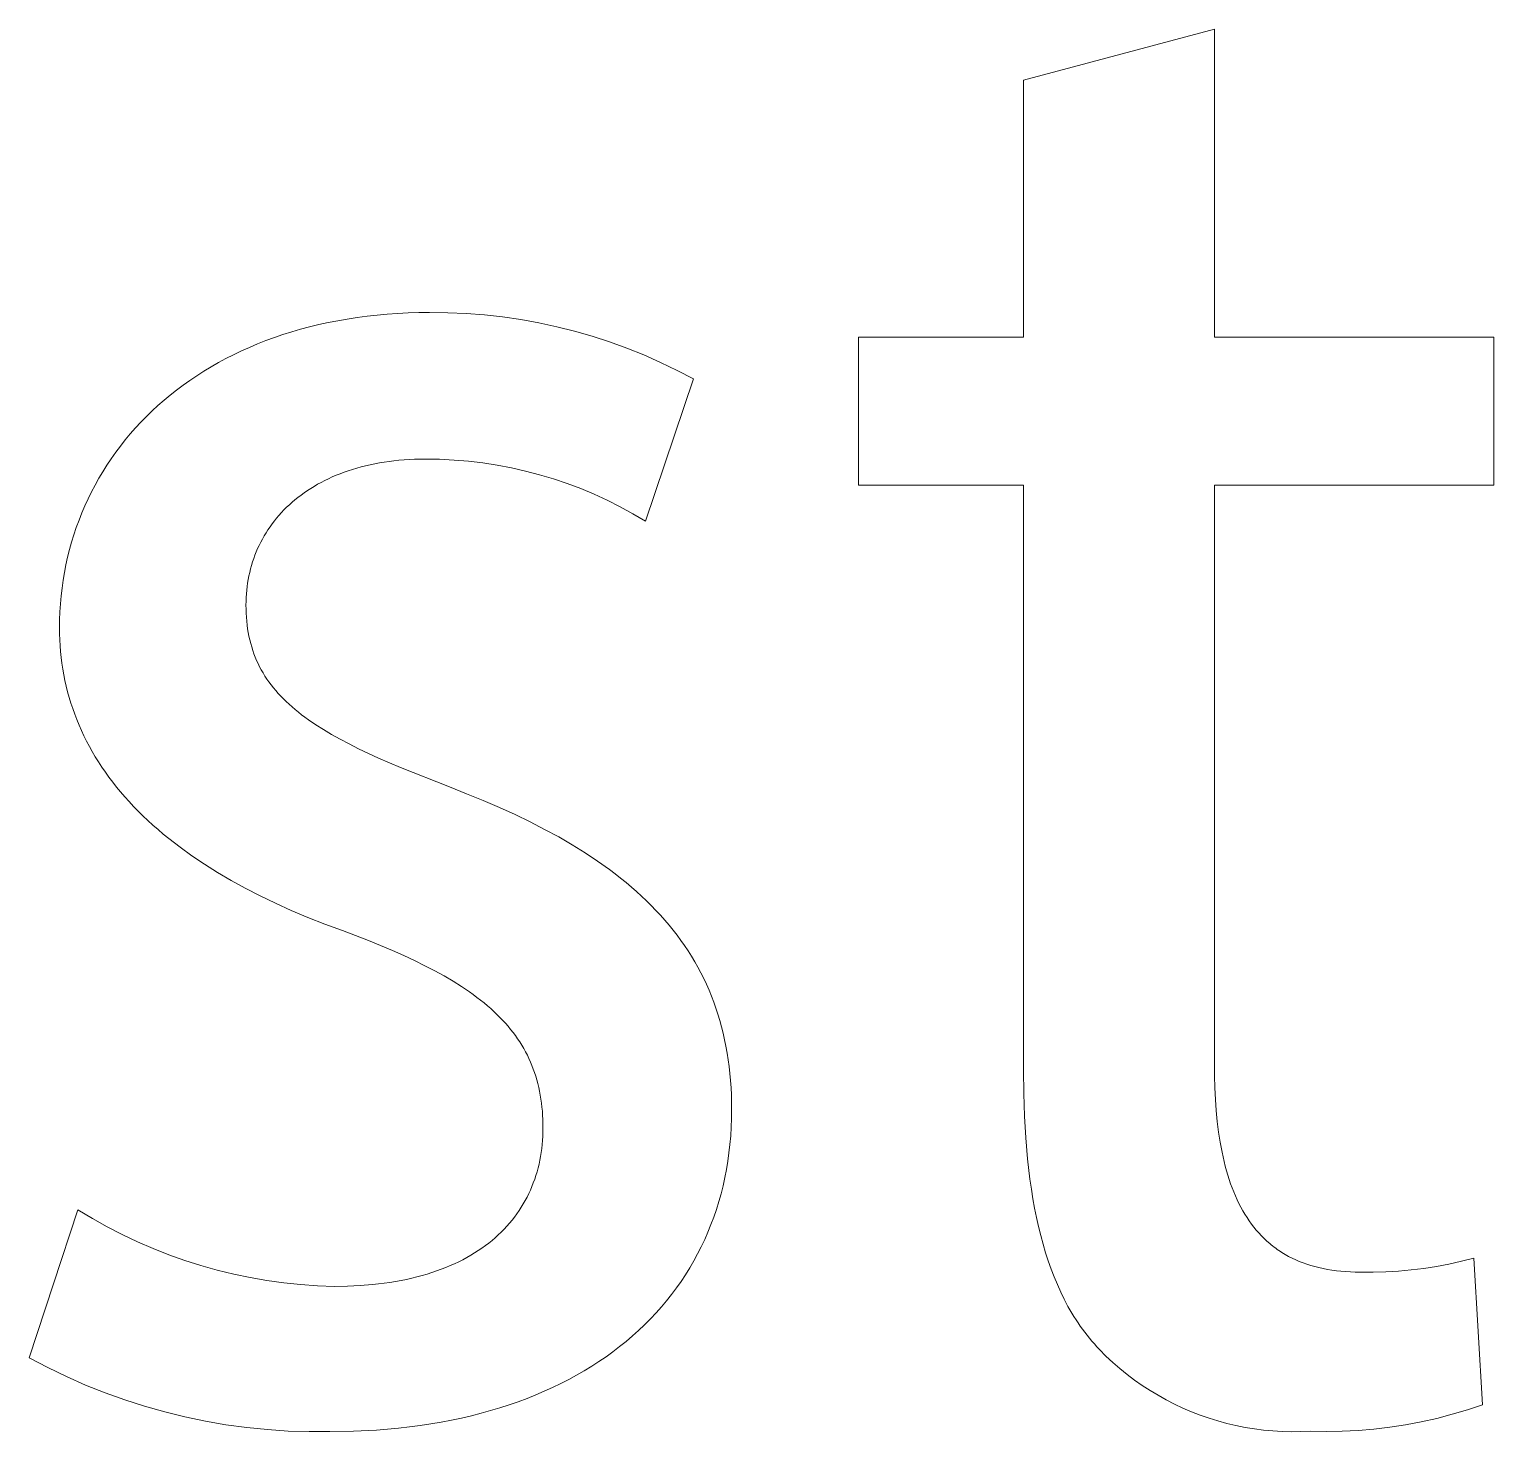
# Model space of a CAD drawing. Header units: millimetres. Extents: x -962 to 3068, y -237 to 2578.
# Drawn here: x 2263.27 to 2289.94, y -170.2 to -144.65 of the extents above; entities that cross this region are included whole.
import ezdxf

# ---------------------------------------------------------------- set-up
doc = ezdxf.new("R2010")
doc.units = ezdxf.units.MM
doc.header["$MEASUREMENT"] = 0
doc.layers.add('Domyślny', color=7, linetype='Continuous', true_color=0x000000)

msp = doc.modelspace()

# ---------------------------------------------------------------- linework, layer by layer
at = {"layer": 'Domyślny', "color": 18, "lineweight": 15, "true_color": 0x000000}
for p, q in [((2281.379, -145.579), (2284.855, -144.653)), ((2284.855, -144.653), (2284.855, -150.262)), ((2281.379, -150.262), (2281.379, -145.579)), ((2269.425, -149.88), (2269.608, -149.86)), ((2269.608, -149.86), (2269.794, -149.843)), ((2269.794, -149.843), (2269.982, -149.83)), ((2269.982, -149.83), (2270.173, -149.82)), ((2270.173, -149.82), (2270.366, -149.815)), ((2270.366, -149.815), (2270.562, -149.813)), ((2270.562, -149.813), (2270.896, -149.816)), ((2270.896, -149.816), (2271.229, -149.831)), ((2271.229, -149.831), (2271.562, -149.857)), ((2271.562, -149.857), (2271.894, -149.894)), ((2268.053, -150.165), (2268.215, -150.118)), ((2268.215, -150.118), (2268.38, -150.074)), ((2268.38, -150.074), (2268.548, -150.033)), ((2268.548, -150.033), (2268.718, -149.996)), ((2268.718, -149.996), (2268.891, -149.962)), ((2268.891, -149.962), (2269.066, -149.931)), ((2269.066, -149.931), (2269.244, -149.904)), ((2269.244, -149.904), (2269.425, -149.88)), ((2271.894, -149.894), (2272.224, -149.942)), ((2272.224, -149.942), (2272.553, -150.001)), ((2272.553, -150.001), (2272.879, -150.072)), ((2272.879, -150.072), (2273.203, -150.153)), ((2267.284, -150.447), (2267.432, -150.385)), ((2267.432, -150.385), (2267.583, -150.325)), ((2267.583, -150.325), (2267.737, -150.269)), ((2267.737, -150.269), (2267.894, -150.215)), ((2267.894, -150.215), (2268.053, -150.165)), ((2273.203, -150.153), (2273.523, -150.245)), ((2273.523, -150.245), (2273.841, -150.348)), ((2273.841, -150.348), (2274.155, -150.462)), ((2278.373, -152.96), (2278.373, -150.262)), ((2278.373, -150.262), (2281.379, -150.262)), ((2284.855, -150.262), (2289.941, -150.262)), ((2289.941, -150.262), (2289.941, -152.96)), ((2266.718, -150.726), (2266.855, -150.652)), ((2266.855, -150.652), (2266.995, -150.581)), ((2266.995, -150.581), (2267.138, -150.513)), ((2267.138, -150.513), (2267.284, -150.447)), ((2274.155, -150.462), (2274.465, -150.586)), ((2274.465, -150.586), (2274.77, -150.721)), ((2266.325, -150.963), (2266.453, -150.882)), ((2266.453, -150.882), (2266.584, -150.802)), ((2266.584, -150.802), (2266.718, -150.726)), ((2274.77, -150.721), (2275.071, -150.866)), ((2275.071, -150.866), (2275.367, -151.021)), ((2265.958, -151.224), (2266.077, -151.135)), ((2266.077, -151.135), (2266.2, -151.048)), ((2266.2, -151.048), (2266.325, -150.963)), ((2275.367, -151.021), (2274.494, -153.611)), ((2265.618, -151.507), (2265.728, -151.411)), ((2265.728, -151.411), (2265.842, -151.316)), ((2265.842, -151.316), (2265.958, -151.224)), ((2265.306, -151.811), (2265.407, -151.707)), ((2265.407, -151.707), (2265.511, -151.606)), ((2265.511, -151.606), (2265.618, -151.507)), ((2265.114, -152.024), (2265.208, -151.916)), ((2265.208, -151.916), (2265.306, -151.811)), ((2264.849, -152.359), (2264.934, -152.246)), ((2264.934, -152.246), (2265.022, -152.134)), ((2265.022, -152.134), (2265.114, -152.024)), ((2264.689, -152.593), (2264.767, -152.475)), ((2264.767, -152.475), (2264.849, -152.359)), ((2269.825, -152.526), (2269.736, -152.538)), ((2269.914, -152.515), (2269.825, -152.526)), ((2270.005, -152.505), (2269.914, -152.515)), ((2270.098, -152.497), (2270.005, -152.505)), ((2270.191, -152.491), (2270.098, -152.497)), ((2270.287, -152.487), (2270.191, -152.491)), ((2270.383, -152.484), (2270.287, -152.487)), ((2270.481, -152.484), (2270.383, -152.484)), ((2270.745, -152.487), (2270.481, -152.484)), ((2271.009, -152.5), (2270.745, -152.487)), ((2271.272, -152.522), (2271.009, -152.5)), ((2271.534, -152.553), (2271.272, -152.522)), ((2264.541, -152.833), (2264.613, -152.712)), ((2264.613, -152.712), (2264.689, -152.593)), ((2268.862, -152.778), (2268.791, -152.808)), ((2268.934, -152.749), (2268.862, -152.778)), ((2269.008, -152.721), (2268.934, -152.749)), ((2269.083, -152.695), (2269.008, -152.721)), ((2269.16, -152.67), (2269.083, -152.695)), ((2269.238, -152.647), (2269.16, -152.67)), ((2269.317, -152.625), (2269.238, -152.647)), ((2269.398, -152.605), (2269.317, -152.625)), ((2269.48, -152.586), (2269.398, -152.605)), ((2269.564, -152.568), (2269.48, -152.586)), ((2269.65, -152.553), (2269.564, -152.568)), ((2269.736, -152.538), (2269.65, -152.553)), ((2271.795, -152.593), (2271.534, -152.553)), ((2272.054, -152.642), (2271.795, -152.593)), ((2272.311, -152.7), (2272.054, -152.642)), ((2272.566, -152.767), (2272.311, -152.7)), ((2272.819, -152.843), (2272.566, -152.767)), ((2264.407, -153.081), (2264.473, -152.956)), ((2264.473, -152.956), (2264.541, -152.833)), ((2268.339, -153.056), (2268.28, -153.096)), ((2268.399, -153.017), (2268.339, -153.056)), ((2268.46, -152.979), (2268.399, -153.017)), ((2268.524, -152.942), (2268.46, -152.979)), ((2268.588, -152.907), (2268.524, -152.942)), ((2268.654, -152.873), (2268.588, -152.907)), ((2268.722, -152.84), (2268.654, -152.873)), ((2268.791, -152.808), (2268.722, -152.84)), ((2273.069, -152.927), (2272.819, -152.843)), ((2273.316, -153.02), (2273.069, -152.927)), ((2273.56, -153.122), (2273.316, -153.02)), ((2281.379, -152.96), (2278.373, -152.96)), ((2281.379, -163.616), (2281.379, -152.96)), ((2289.941, -152.96), (2284.855, -152.96)), ((2284.855, -152.96), (2284.855, -163.495)), ((2264.287, -153.335), (2264.345, -153.207)), ((2264.345, -153.207), (2264.407, -153.081)), ((2268.01, -153.315), (2267.96, -153.361)), ((2268.061, -153.269), (2268.01, -153.315)), ((2268.113, -153.224), (2268.061, -153.269)), ((2268.167, -153.18), (2268.113, -153.224)), ((2268.223, -153.138), (2268.167, -153.18)), ((2268.28, -153.096), (2268.223, -153.138)), ((2273.799, -153.232), (2273.56, -153.122)), ((2274.035, -153.35), (2273.799, -153.232)), ((2264.131, -153.727), (2264.18, -153.595)), ((2264.18, -153.595), (2264.232, -153.464)), ((2264.232, -153.464), (2264.287, -153.335)), ((2267.778, -153.559), (2267.737, -153.61)), ((2267.821, -153.508), (2267.778, -153.559)), ((2267.866, -153.458), (2267.821, -153.508)), ((2267.912, -153.409), (2267.866, -153.458)), ((2267.96, -153.361), (2267.912, -153.409)), ((2274.267, -153.477), (2274.035, -153.35)), ((2274.494, -153.611), (2274.267, -153.477)), ((2264.045, -153.996), (2264.087, -153.861)), ((2264.087, -153.861), (2264.131, -153.727)), ((2267.586, -153.826), (2267.552, -153.882)), ((2267.621, -153.771), (2267.586, -153.826)), ((2267.658, -153.717), (2267.621, -153.771)), ((2267.697, -153.663), (2267.658, -153.717)), ((2267.737, -153.61), (2267.697, -153.663)), ((2263.973, -154.27), (2264.007, -154.132)), ((2264.007, -154.132), (2264.045, -153.996)), ((2267.433, -154.114), (2267.408, -154.174)), ((2267.461, -154.055), (2267.433, -154.114)), ((2267.49, -153.997), (2267.461, -154.055)), ((2267.52, -153.939), (2267.49, -153.997)), ((2267.552, -153.882), (2267.52, -153.939)), ((2263.942, -154.408), (2263.973, -154.27)), ((2267.341, -154.357), (2267.321, -154.42)), ((2267.361, -154.296), (2267.341, -154.357)), ((2267.384, -154.234), (2267.361, -154.296)), ((2267.408, -154.174), (2267.384, -154.234)), ((2263.891, -154.69), (2263.915, -154.548)), ((2263.915, -154.548), (2263.942, -154.408)), ((2267.274, -154.611), (2267.261, -154.675)), ((2267.288, -154.546), (2267.274, -154.611)), ((2267.304, -154.483), (2267.288, -154.546)), ((2267.321, -154.42), (2267.304, -154.483)), ((2263.854, -154.975), (2263.871, -154.832)), ((2263.871, -154.832), (2263.891, -154.69)), ((2267.234, -154.872), (2267.228, -154.939)), ((2267.241, -154.806), (2267.234, -154.872)), ((2267.25, -154.74), (2267.241, -154.806)), ((2267.261, -154.675), (2267.25, -154.74)), ((2263.832, -155.264), (2263.841, -155.119)), ((2263.841, -155.119), (2263.854, -154.975)), ((2267.221, -155.073), (2267.22, -155.141)), ((2267.22, -155.141), (2267.221, -155.216)), ((2267.224, -155.006), (2267.221, -155.073)), ((2267.228, -154.939), (2267.224, -155.006)), ((2263.825, -155.557), (2263.827, -155.41)), ((2263.827, -155.41), (2263.832, -155.264)), ((2267.221, -155.216), (2267.224, -155.29)), ((2267.224, -155.29), (2267.228, -155.363)), ((2267.228, -155.363), (2267.234, -155.435)), ((2267.234, -155.435), (2267.241, -155.506)), ((2263.826, -155.666), (2263.825, -155.557)), ((2263.83, -155.775), (2263.826, -155.666)), ((2267.241, -155.506), (2267.251, -155.575)), ((2267.251, -155.575), (2267.262, -155.643)), ((2267.262, -155.643), (2267.275, -155.71)), ((2267.275, -155.71), (2267.289, -155.776)), ((2263.836, -155.883), (2263.83, -155.775)), ((2263.844, -155.99), (2263.836, -155.883)), ((2263.855, -156.097), (2263.844, -155.99)), ((2267.289, -155.776), (2267.306, -155.841)), ((2267.306, -155.841), (2267.324, -155.904)), ((2267.324, -155.904), (2267.344, -155.967)), ((2267.344, -155.967), (2267.365, -156.029)), ((2263.869, -156.203), (2263.855, -156.097)), ((2263.885, -156.308), (2263.869, -156.203)), ((2267.365, -156.029), (2267.388, -156.089)), ((2267.388, -156.089), (2267.414, -156.149)), ((2267.414, -156.149), (2267.44, -156.208)), ((2267.44, -156.208), (2267.469, -156.266)), ((2267.469, -156.266), (2267.499, -156.323)), ((2263.903, -156.413), (2263.885, -156.308)), ((2263.924, -156.517), (2263.903, -156.413)), ((2263.947, -156.621), (2263.924, -156.517)), ((2267.499, -156.323), (2267.532, -156.379)), ((2267.532, -156.379), (2267.566, -156.435)), ((2267.566, -156.435), (2267.602, -156.489)), ((2267.602, -156.489), (2267.639, -156.543)), ((2263.973, -156.724), (2263.947, -156.621)), ((2264.001, -156.826), (2263.973, -156.724)), ((2267.639, -156.543), (2267.679, -156.596)), ((2267.679, -156.596), (2267.72, -156.649)), ((2267.72, -156.649), (2267.763, -156.7)), ((2267.763, -156.7), (2267.808, -156.751)), ((2267.808, -156.751), (2267.855, -156.802)), ((2264.032, -156.928), (2264.001, -156.826)), ((2264.065, -157.029), (2264.032, -156.928)), ((2264.101, -157.129), (2264.065, -157.029)), ((2267.855, -156.802), (2267.903, -156.851)), ((2267.903, -156.851), (2267.954, -156.901)), ((2267.954, -156.901), (2268.006, -156.949)), ((2268.006, -156.949), (2268.06, -156.997)), ((2268.06, -156.997), (2268.116, -157.045)), ((2268.116, -157.045), (2268.174, -157.092)), ((2264.139, -157.228), (2264.101, -157.129)), ((2264.18, -157.327), (2264.139, -157.228)), ((2264.223, -157.425), (2264.18, -157.327)), ((2268.174, -157.092), (2268.234, -157.139)), ((2268.234, -157.139), (2268.295, -157.185)), ((2268.295, -157.185), (2268.359, -157.231)), ((2268.359, -157.231), (2268.491, -157.321)), ((2268.491, -157.321), (2268.632, -157.41)), ((2264.269, -157.523), (2264.223, -157.425)), ((2264.317, -157.62), (2264.269, -157.523)), ((2268.632, -157.41), (2268.78, -157.499)), ((2268.78, -157.499), (2268.935, -157.586)), ((2268.935, -157.586), (2269.099, -157.672)), ((2264.368, -157.716), (2264.317, -157.62)), ((2264.421, -157.811), (2264.368, -157.716)), ((2264.477, -157.905), (2264.421, -157.811)), ((2269.099, -157.672), (2269.27, -157.758)), ((2269.27, -157.758), (2269.636, -157.93)), ((2264.535, -157.999), (2264.477, -157.905)), ((2264.596, -158.092), (2264.535, -157.999)), ((2264.66, -158.185), (2264.596, -158.092)), ((2269.636, -157.93), (2270.033, -158.102)), ((2270.033, -158.102), (2270.924, -158.456)), ((2264.725, -158.276), (2264.66, -158.185)), ((2264.794, -158.367), (2264.725, -158.276)), ((2264.865, -158.457), (2264.794, -158.367)), ((2264.938, -158.546), (2264.865, -158.457)), ((2265.014, -158.635), (2264.938, -158.546)), ((2265.093, -158.722), (2265.014, -158.635)), ((2270.924, -158.456), (2271.238, -158.578)), ((2271.238, -158.578), (2271.542, -158.702)), ((2265.174, -158.809), (2265.093, -158.722)), ((2265.258, -158.895), (2265.174, -158.809)), ((2265.344, -158.981), (2265.258, -158.895)), ((2271.542, -158.702), (2271.836, -158.829)), ((2271.836, -158.829), (2272.12, -158.959)), ((2265.433, -159.065), (2265.344, -158.981)), ((2265.525, -159.149), (2265.433, -159.065)), ((2265.619, -159.232), (2265.525, -159.149)), ((2272.12, -158.959), (2272.395, -159.092)), ((2272.395, -159.092), (2272.659, -159.228)), ((2265.715, -159.314), (2265.619, -159.232)), ((2265.814, -159.395), (2265.715, -159.314)), ((2266.02, -159.554), (2265.814, -159.395)), ((2272.659, -159.228), (2272.915, -159.367)), ((2272.915, -159.367), (2273.16, -159.51)), ((2266.237, -159.711), (2266.02, -159.554)), ((2266.464, -159.864), (2266.237, -159.711)), ((2273.16, -159.51), (2273.395, -159.656)), ((2273.395, -159.656), (2273.621, -159.806)), ((2266.701, -160.013), (2266.464, -159.864)), ((2273.621, -159.806), (2273.837, -159.96)), ((2273.837, -159.96), (2273.941, -160.038)), ((2266.949, -160.158), (2266.701, -160.013)), ((2267.207, -160.3), (2266.949, -160.158)), ((2273.941, -160.038), (2274.043, -160.117)), ((2274.043, -160.117), (2274.142, -160.198)), ((2274.142, -160.198), (2274.239, -160.279)), ((2267.476, -160.439), (2267.207, -160.3)), ((2267.755, -160.573), (2267.476, -160.439)), ((2274.239, -160.279), (2274.333, -160.362)), ((2274.333, -160.362), (2274.425, -160.445)), ((2274.425, -160.445), (2274.514, -160.53)), ((2274.514, -160.53), (2274.601, -160.616)), ((2268.045, -160.704), (2267.755, -160.573)), ((2268.345, -160.831), (2268.045, -160.704)), ((2274.601, -160.616), (2274.686, -160.703)), ((2274.686, -160.703), (2274.768, -160.791)), ((2274.768, -160.791), (2274.847, -160.88)), ((2268.657, -160.954), (2268.345, -160.831)), ((2268.978, -161.073), (2268.657, -160.954)), ((2274.847, -160.88), (2274.924, -160.971)), ((2274.924, -160.971), (2274.998, -161.062)), ((2274.998, -161.062), (2275.07, -161.155)), ((2269.453, -161.254), (2268.978, -161.073)), ((2269.89, -161.435), (2269.453, -161.254)), ((2275.07, -161.155), (2275.14, -161.25)), ((2275.14, -161.25), (2275.207, -161.345)), ((2270.096, -161.527), (2269.89, -161.435)), ((2270.292, -161.619), (2270.096, -161.527)), ((2275.207, -161.345), (2275.271, -161.442)), ((2275.271, -161.442), (2275.333, -161.54)), ((2275.333, -161.54), (2275.393, -161.639)), ((2270.48, -161.711), (2270.292, -161.619)), ((2270.658, -161.805), (2270.48, -161.711)), ((2270.829, -161.899), (2270.658, -161.805)), ((2275.393, -161.639), (2275.45, -161.74)), ((2275.45, -161.74), (2275.504, -161.842)), ((2275.504, -161.842), (2275.556, -161.946)), ((2270.991, -161.995), (2270.829, -161.899)), ((2271.144, -162.091), (2270.991, -161.995)), ((2271.289, -162.19), (2271.144, -162.091)), ((2275.556, -161.946), (2275.606, -162.05)), ((2275.606, -162.05), (2275.652, -162.157)), ((2271.359, -162.239), (2271.289, -162.19)), ((2271.426, -162.289), (2271.359, -162.239)), ((2271.492, -162.34), (2271.426, -162.289)), ((2271.555, -162.391), (2271.492, -162.34)), ((2271.617, -162.442), (2271.555, -162.391)), ((2275.652, -162.157), (2275.697, -162.265)), ((2275.697, -162.265), (2275.739, -162.374)), ((2275.739, -162.374), (2275.778, -162.484)), ((2271.677, -162.494), (2271.617, -162.442)), ((2271.734, -162.546), (2271.677, -162.494)), ((2271.79, -162.599), (2271.734, -162.546)), ((2271.844, -162.653), (2271.79, -162.599)), ((2271.896, -162.707), (2271.844, -162.653)), ((2275.778, -162.484), (2275.815, -162.597)), ((2275.815, -162.597), (2275.849, -162.71)), ((2271.946, -162.761), (2271.896, -162.707)), ((2271.994, -162.816), (2271.946, -162.761)), ((2272.04, -162.872), (2271.994, -162.816)), ((2272.084, -162.928), (2272.04, -162.872)), ((2272.127, -162.985), (2272.084, -162.928)), ((2275.849, -162.71), (2275.881, -162.825)), ((2275.881, -162.825), (2275.91, -162.942)), ((2272.167, -163.043), (2272.127, -162.985)), ((2272.206, -163.101), (2272.167, -163.043)), ((2272.243, -163.16), (2272.206, -163.101)), ((2272.278, -163.22), (2272.243, -163.16)), ((2275.91, -162.942), (2275.937, -163.061)), ((2275.937, -163.061), (2275.961, -163.18)), ((2275.961, -163.18), (2275.983, -163.302)), ((2272.312, -163.281), (2272.278, -163.22)), ((2272.344, -163.342), (2272.312, -163.281)), ((2272.374, -163.404), (2272.344, -163.342)), ((2272.402, -163.466), (2272.374, -163.404)), ((2272.428, -163.53), (2272.402, -163.466)), ((2275.983, -163.302), (2276.002, -163.425)), ((2276.002, -163.425), (2276.018, -163.55)), ((2272.453, -163.594), (2272.428, -163.53)), ((2272.476, -163.659), (2272.453, -163.594)), ((2272.498, -163.726), (2272.476, -163.659)), ((2272.517, -163.792), (2272.498, -163.726)), ((2276.018, -163.55), (2276.032, -163.676)), ((2276.032, -163.676), (2276.044, -163.804)), ((2281.383, -164.04), (2281.379, -163.616)), ((2284.855, -163.495), (2284.857, -163.719)), ((2284.857, -163.719), (2284.863, -163.936)), ((2272.535, -163.86), (2272.517, -163.792)), ((2272.552, -163.929), (2272.535, -163.86)), ((2272.567, -163.998), (2272.552, -163.929)), ((2272.58, -164.069), (2272.567, -163.998)), ((2276.044, -163.804), (2276.053, -163.934)), ((2276.053, -163.934), (2276.059, -164.066)), ((2284.863, -163.936), (2284.874, -164.147)), ((2272.591, -164.141), (2272.58, -164.069)), ((2272.601, -164.213), (2272.591, -164.141)), ((2272.61, -164.287), (2272.601, -164.213)), ((2276.059, -164.066), (2276.063, -164.199)), ((2276.063, -164.199), (2276.064, -164.334)), ((2281.397, -164.45), (2281.383, -164.04)), ((2284.874, -164.147), (2284.889, -164.352)), ((2272.617, -164.361), (2272.61, -164.287)), ((2272.622, -164.437), (2272.617, -164.361)), ((2272.626, -164.513), (2272.622, -164.437)), ((2272.628, -164.591), (2272.626, -164.513)), ((2276.062, -164.494), (2276.057, -164.653)), ((2276.064, -164.334), (2276.062, -164.494)), ((2281.42, -164.848), (2281.397, -164.45)), ((2284.889, -164.352), (2284.908, -164.551)), ((2272.625, -164.819), (2272.628, -164.745)), ((2272.629, -164.669), (2272.628, -164.591)), ((2272.628, -164.745), (2272.629, -164.669)), ((2276.057, -164.653), (2276.047, -164.81)), ((2284.908, -164.551), (2284.932, -164.743)), ((2284.932, -164.743), (2284.961, -164.928)), ((2272.597, -165.113), (2272.607, -165.04)), ((2272.607, -165.04), (2272.615, -164.967)), ((2272.615, -164.967), (2272.621, -164.894)), ((2272.621, -164.894), (2272.625, -164.819)), ((2276.033, -164.966), (2276.016, -165.12)), ((2276.047, -164.81), (2276.033, -164.966)), ((2281.453, -165.232), (2281.42, -164.848)), ((2284.961, -164.928), (2284.995, -165.108)), ((2272.54, -165.396), (2272.557, -165.326)), ((2272.557, -165.326), (2272.572, -165.256)), ((2272.572, -165.256), (2272.585, -165.185)), ((2272.585, -165.185), (2272.597, -165.113)), ((2275.994, -165.273), (2275.969, -165.423)), ((2276.016, -165.12), (2275.994, -165.273)), ((2281.497, -165.602), (2281.453, -165.232)), ((2284.995, -165.108), (2285.013, -165.195)), ((2285.013, -165.195), (2285.033, -165.28)), ((2285.033, -165.28), (2285.054, -165.364)), ((2272.478, -165.601), (2272.5, -165.534)), ((2272.5, -165.534), (2272.521, -165.465)), ((2272.521, -165.465), (2272.54, -165.396)), ((2275.94, -165.572), (2275.907, -165.72)), ((2275.969, -165.423), (2275.94, -165.572)), ((2285.054, -165.364), (2285.077, -165.446)), ((2285.077, -165.446), (2285.1, -165.527)), ((2285.1, -165.527), (2285.125, -165.606)), ((2272.338, -165.928), (2272.37, -165.864)), ((2272.37, -165.864), (2272.4, -165.8)), ((2272.4, -165.8), (2272.427, -165.734)), ((2272.427, -165.734), (2272.453, -165.668)), ((2272.453, -165.668), (2272.478, -165.601)), ((2275.871, -165.865), (2275.83, -166.009)), ((2275.907, -165.72), (2275.871, -165.865)), ((2281.522, -165.782), (2281.497, -165.602)), ((2281.551, -165.958), (2281.522, -165.782)), ((2285.125, -165.606), (2285.151, -165.683)), ((2285.151, -165.683), (2285.179, -165.758)), ((2285.179, -165.758), (2285.208, -165.832)), ((2285.208, -165.832), (2285.238, -165.904)), ((2272.193, -166.173), (2272.232, -166.113)), ((2272.232, -166.113), (2272.27, -166.052)), ((2272.27, -166.052), (2272.305, -165.99)), ((2272.305, -165.99), (2272.338, -165.928)), ((2275.83, -166.009), (2275.786, -166.151)), ((2281.582, -166.131), (2281.551, -165.958)), ((2281.616, -166.3), (2281.582, -166.131)), ((2285.238, -165.904), (2285.27, -165.975)), ((2285.27, -165.975), (2285.303, -166.043)), ((2285.303, -166.043), (2285.337, -166.11)), ((2285.337, -166.11), (2285.373, -166.175)), ((2263.275, -168.857), (2264.16, -166.159)), ((2264.16, -166.159), (2264.424, -166.319)), ((2264.424, -166.319), (2264.694, -166.469)), ((2272.019, -166.403), (2272.065, -166.347)), ((2272.065, -166.347), (2272.11, -166.29)), ((2272.11, -166.29), (2272.153, -166.232)), ((2272.153, -166.232), (2272.193, -166.173)), ((2275.738, -166.291), (2275.687, -166.429)), ((2275.786, -166.151), (2275.738, -166.291)), ((2281.653, -166.465), (2281.616, -166.3)), ((2285.373, -166.175), (2285.41, -166.238)), ((2285.41, -166.238), (2285.449, -166.3)), ((2285.449, -166.3), (2285.489, -166.36)), ((2285.489, -166.36), (2285.53, -166.418)), ((2264.694, -166.469), (2264.968, -166.61)), ((2264.968, -166.61), (2265.246, -166.742)), ((2271.701, -166.716), (2271.759, -166.667)), ((2271.759, -166.667), (2271.815, -166.616)), ((2271.815, -166.616), (2271.868, -166.565)), ((2271.868, -166.565), (2271.921, -166.512)), ((2271.921, -166.512), (2271.971, -166.458)), ((2271.971, -166.458), (2272.019, -166.403)), ((2275.632, -166.565), (2275.573, -166.7)), ((2275.687, -166.429), (2275.632, -166.565)), ((2281.693, -166.627), (2281.653, -166.465)), ((2281.735, -166.785), (2281.693, -166.627)), ((2285.53, -166.418), (2285.573, -166.474)), ((2285.573, -166.474), (2285.618, -166.529)), ((2285.618, -166.529), (2285.664, -166.581)), ((2285.664, -166.581), (2285.711, -166.632)), ((2285.711, -166.632), (2285.76, -166.681)), ((2265.246, -166.742), (2265.529, -166.864)), ((2265.529, -166.864), (2265.816, -166.977)), ((2271.384, -166.945), (2271.451, -166.901)), ((2271.451, -166.901), (2271.516, -166.857)), ((2271.516, -166.857), (2271.58, -166.811)), ((2271.58, -166.811), (2271.641, -166.764)), ((2271.641, -166.764), (2271.701, -166.716)), ((2275.51, -166.832), (2275.444, -166.962)), ((2275.573, -166.7), (2275.51, -166.832)), ((2281.781, -166.94), (2281.735, -166.785)), ((2285.76, -166.681), (2285.81, -166.728)), ((2285.81, -166.728), (2285.862, -166.774)), ((2285.862, -166.774), (2285.889, -166.796)), ((2285.889, -166.796), (2285.916, -166.817)), ((2285.916, -166.817), (2285.943, -166.838)), ((2285.943, -166.838), (2285.971, -166.859)), ((2285.971, -166.859), (2285.999, -166.879)), ((2285.999, -166.879), (2286.028, -166.899)), ((2286.028, -166.899), (2286.057, -166.918)), ((2286.057, -166.918), (2286.086, -166.937)), ((2265.816, -166.977), (2266.107, -167.08)), ((2266.107, -167.08), (2266.401, -167.174)), ((2266.401, -167.174), (2266.698, -167.257)), ((2270.859, -167.21), (2270.94, -167.176)), ((2270.94, -167.176), (2271.019, -167.141)), ((2271.019, -167.141), (2271.096, -167.105)), ((2271.096, -167.105), (2271.171, -167.067)), ((2271.171, -167.067), (2271.244, -167.027)), ((2271.244, -167.027), (2271.315, -166.987)), ((2271.315, -166.987), (2271.384, -166.945)), ((2275.374, -167.09), (2275.301, -167.217)), ((2275.444, -166.962), (2275.374, -167.09)), ((2281.83, -167.091), (2281.781, -166.94)), ((2281.882, -167.238), (2281.83, -167.091)), ((2286.086, -166.937), (2286.146, -166.973)), ((2286.146, -166.973), (2286.207, -167.007)), ((2286.207, -167.007), (2286.27, -167.039)), ((2286.27, -167.039), (2286.335, -167.07)), ((2286.335, -167.07), (2286.401, -167.098)), ((2286.401, -167.098), (2286.47, -167.125)), ((2286.47, -167.125), (2286.539, -167.15)), ((2286.539, -167.15), (2286.611, -167.172)), ((2286.611, -167.172), (2286.684, -167.193)), ((2286.684, -167.193), (2286.759, -167.212)), ((2288.67, -167.225), (2288.899, -167.189)), ((2288.899, -167.189), (2289.127, -167.146)), ((2289.127, -167.146), (2289.354, -167.096)), ((2289.354, -167.096), (2289.579, -167.038)), ((2289.579, -167.038), (2289.74, -169.709)), ((2266.698, -167.257), (2266.997, -167.33)), ((2266.997, -167.33), (2267.299, -167.393)), ((2267.299, -167.393), (2267.603, -167.446)), ((2267.603, -167.446), (2267.908, -167.489)), ((2269.842, -167.482), (2269.944, -167.465)), ((2269.944, -167.465), (2270.045, -167.447)), ((2270.045, -167.447), (2270.143, -167.427)), ((2270.143, -167.427), (2270.239, -167.405)), ((2270.239, -167.405), (2270.334, -167.382)), ((2270.334, -167.382), (2270.426, -167.357)), ((2270.426, -167.357), (2270.517, -167.331)), ((2270.517, -167.331), (2270.605, -167.303)), ((2270.605, -167.303), (2270.692, -167.273)), ((2270.692, -167.273), (2270.777, -167.242)), ((2270.777, -167.242), (2270.859, -167.21)), ((2275.143, -167.462), (2275.059, -167.582)), ((2275.223, -167.341), (2275.143, -167.462)), ((2275.301, -167.217), (2275.223, -167.341)), ((2281.936, -167.381), (2281.882, -167.238)), ((2281.995, -167.521), (2281.936, -167.381)), ((2286.759, -167.212), (2286.835, -167.229)), ((2286.835, -167.229), (2286.914, -167.244)), ((2286.914, -167.244), (2286.994, -167.257)), ((2286.994, -167.257), (2287.076, -167.268)), ((2287.076, -167.268), (2287.159, -167.277)), ((2287.159, -167.277), (2287.245, -167.284)), ((2287.245, -167.284), (2287.332, -167.289)), ((2287.332, -167.289), (2287.421, -167.292)), ((2287.421, -167.292), (2287.512, -167.293)), ((2287.512, -167.293), (2287.744, -167.294)), ((2287.744, -167.294), (2287.976, -167.288)), ((2287.976, -167.288), (2288.208, -167.274)), ((2288.208, -167.274), (2288.439, -167.253)), ((2288.439, -167.253), (2288.67, -167.225)), ((2267.908, -167.489), (2268.215, -167.521)), ((2268.215, -167.521), (2268.523, -167.543)), ((2268.523, -167.543), (2268.831, -167.555)), ((2268.831, -167.555), (2269.069, -167.551)), ((2269.069, -167.551), (2269.3, -167.54)), ((2269.3, -167.54), (2269.523, -167.522)), ((2269.523, -167.522), (2269.631, -167.51)), ((2269.631, -167.51), (2269.738, -167.497)), ((2269.738, -167.497), (2269.842, -167.482)), ((2274.971, -167.699), (2274.88, -167.815)), ((2275.059, -167.582), (2274.971, -167.699)), ((2282.056, -167.657), (2281.995, -167.521)), ((2282.121, -167.789), (2282.056, -167.657)), ((2274.785, -167.927), (2274.687, -168.038)), ((2274.88, -167.815), (2274.785, -167.927)), ((2282.189, -167.917), (2282.121, -167.789)), ((2282.26, -168.041), (2282.189, -167.917)), ((2274.48, -168.252), (2274.371, -168.355)), ((2274.585, -168.146), (2274.48, -168.252)), ((2274.687, -168.038), (2274.585, -168.146)), ((2282.297, -168.101), (2282.26, -168.041)), ((2282.335, -168.161), (2282.297, -168.101)), ((2282.373, -168.22), (2282.335, -168.161)), ((2282.413, -168.277), (2282.373, -168.22)), ((2274.259, -168.456), (2274.144, -168.555)), ((2274.371, -168.355), (2274.259, -168.456)), ((2282.453, -168.334), (2282.413, -168.277)), ((2282.495, -168.39), (2282.453, -168.334)), ((2282.537, -168.444), (2282.495, -168.39)), ((2282.58, -168.498), (2282.537, -168.444)), ((2282.624, -168.551), (2282.58, -168.498)), ((2273.902, -168.744), (2273.777, -168.835)), ((2274.025, -168.651), (2273.902, -168.744)), ((2274.144, -168.555), (2274.025, -168.651)), ((2282.669, -168.602), (2282.624, -168.551)), ((2282.715, -168.653), (2282.669, -168.602)), ((2282.761, -168.702), (2282.715, -168.653)), ((2282.881, -168.822), (2282.761, -168.702)), ((2263.611, -169.033), (2263.275, -168.857)), ((2263.954, -169.198), (2263.611, -169.033)), ((2273.516, -169.009), (2273.38, -169.091)), ((2273.648, -168.923), (2273.516, -169.009)), ((2273.777, -168.835), (2273.648, -168.923)), ((2283.006, -168.938), (2282.881, -168.822)), ((2283.134, -169.05), (2283.006, -168.938)), ((2283.266, -169.157), (2283.134, -169.05)), ((2264.301, -169.351), (2263.954, -169.198)), ((2272.954, -169.324), (2272.805, -169.395)), ((2273.099, -169.249), (2272.954, -169.324)), ((2273.241, -169.172), (2273.099, -169.249)), ((2273.38, -169.091), (2273.241, -169.172)), ((2283.402, -169.259), (2283.266, -169.157)), ((2283.541, -169.357), (2283.402, -169.259)), ((2264.655, -169.492), (2264.301, -169.351)), ((2265.012, -169.621), (2264.655, -169.492)), ((2272.34, -169.594), (2272.179, -169.654)), ((2272.498, -169.531), (2272.34, -169.594)), ((2272.653, -169.464), (2272.498, -169.531)), ((2272.805, -169.395), (2272.653, -169.464)), ((2283.683, -169.449), (2283.541, -169.357)), ((2283.829, -169.537), (2283.683, -169.449)), ((2283.977, -169.62), (2283.829, -169.537)), ((2265.374, -169.737), (2265.012, -169.621)), ((2265.74, -169.84), (2265.374, -169.737)), ((2266.109, -169.93), (2265.74, -169.84)), ((2271.502, -169.865), (2271.325, -169.91)), ((2271.676, -169.817), (2271.502, -169.865)), ((2271.846, -169.766), (2271.676, -169.817)), ((2272.014, -169.711), (2271.846, -169.766)), ((2272.179, -169.654), (2272.014, -169.711)), ((2284.128, -169.697), (2283.977, -169.62)), ((2284.282, -169.77), (2284.128, -169.697)), ((2284.438, -169.837), (2284.282, -169.77)), ((2284.597, -169.898), (2284.438, -169.837)), ((2289.464, -169.801), (2289.186, -169.884)), ((2289.74, -169.709), (2289.464, -169.801)), ((2266.481, -170.008), (2266.109, -169.93)), ((2266.856, -170.073), (2266.481, -170.008)), ((2267.233, -170.124), (2266.856, -170.073)), ((2267.611, -170.163), (2267.233, -170.124)), ((2270.199, -170.113), (2270, -170.136)), ((2270.394, -170.088), (2270.199, -170.113)), ((2270.586, -170.059), (2270.394, -170.088)), ((2270.775, -170.026), (2270.586, -170.059)), ((2270.961, -169.991), (2270.775, -170.026)), ((2271.144, -169.952), (2270.961, -169.991)), ((2271.325, -169.91), (2271.144, -169.952)), ((2284.757, -169.954), (2284.597, -169.898)), ((2284.919, -170.004), (2284.757, -169.954)), ((2285.083, -170.049), (2284.919, -170.004)), ((2285.248, -170.088), (2285.083, -170.049)), ((2285.415, -170.122), (2285.248, -170.088)), ((2285.583, -170.149), (2285.415, -170.122)), ((2288.049, -170.12), (2287.76, -170.154)), ((2288.336, -170.075), (2288.049, -170.12)), ((2288.621, -170.021), (2288.336, -170.075)), ((2288.905, -169.958), (2288.621, -170.021)), ((2289.186, -169.884), (2288.905, -169.958)), ((2267.99, -170.188), (2267.611, -170.163)), ((2268.37, -170.2), (2267.99, -170.188)), ((2268.75, -170.199), (2268.37, -170.2)), ((2269.179, -170.192), (2268.75, -170.199)), ((2269.595, -170.171), (2269.179, -170.192)), ((2269.799, -170.155), (2269.595, -170.171)), ((2270, -170.136), (2269.799, -170.155)), ((2285.751, -170.171), (2285.583, -170.149)), ((2285.92, -170.187), (2285.751, -170.171)), ((2286.09, -170.197), (2285.92, -170.187)), ((2286.26, -170.201), (2286.09, -170.197)), ((2286.43, -170.2), (2286.26, -170.201)), ((2286.6, -170.192), (2286.43, -170.2)), ((2286.89, -170.197), (2286.6, -170.192)), ((2287.181, -170.193), (2286.89, -170.197)), ((2287.471, -170.178), (2287.181, -170.193)), ((2287.76, -170.154), (2287.471, -170.178))]:
    msp.add_line(p, q, dxfattribs=at)

doc.saveas('drawing.dxf')
